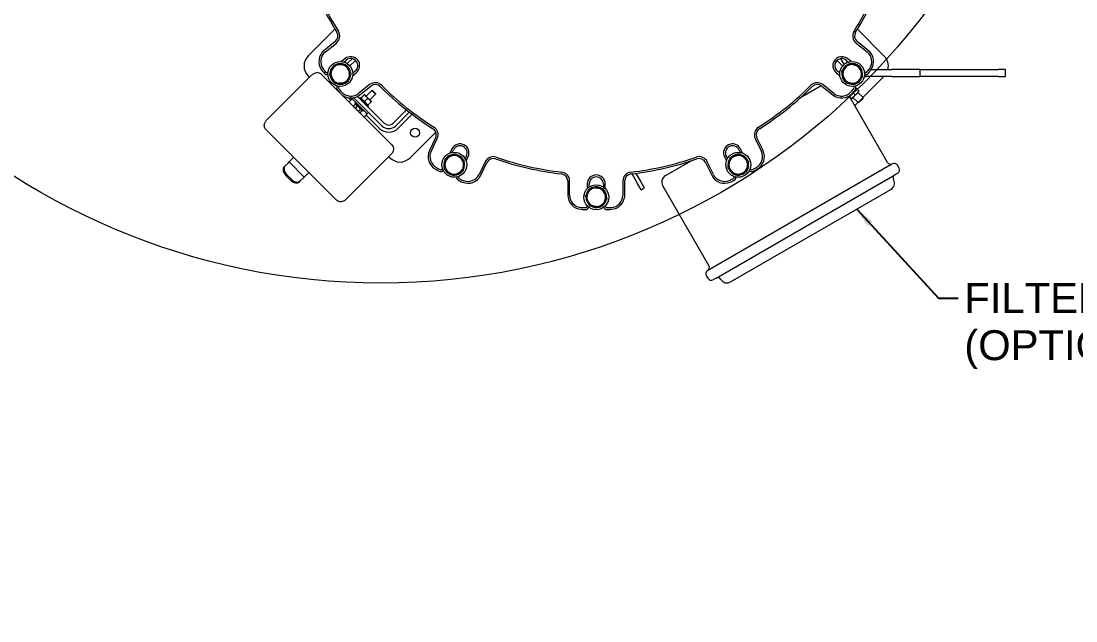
# Model space of a CAD drawing. Header units: inches. Extents: x 17 to 469, y 7 to 301.
# Drawn here: x 54.7 to 128.8, y 160.3 to 202.4 of the extents above; entities that cross this region are included whole.
import ezdxf

# ---------------------------------------------------------------- set-up
doc = ezdxf.new("R2010")
doc.units = ezdxf.units.IN
doc.header["$LTSCALE"] = 14
doc.header["$MEASUREMENT"] = 0
for name, color, linetype, lineweight in [('Dimension (ANSI)', 7, 'Continuous', 25), ('Symbol (ANSI)', 7, 'Continuous', 25), ('Visible', 7, 'Continuous', 18)]:
    doc.layers.add(name, color=color, linetype=linetype, lineweight=lineweight)
doc.styles.add('MEMCOR Medium', font='arial.ttf')
doc.dimstyles.new('Default (ANSI)', dxfattribs={"dimscale": 14, "dimtxt": 0.15, "dimasz": 0.098425, "dimexe": 0.125, "dimexo": 0.0625, "dimgap": 0.031496, "dimtad": 0, "dimtih": 1, "dimtoh": 1, "dimdec": 4, "dimrnd": 1e-08, "dimzin": 3, "dimdsep": 46, "dimlunit": 5, "dimtxsty": 'MEMCOR Medium', "dimcen": 0.09, "dimdle": 0.393701, "dimclrd": 256, "dimclre": 256, "dimclrt": 256, "dimadec": 0, "dimazin": 1, "dimtfac": 0.8, "dimtofl": 0, "dimtmove": 0, "dimatfit": 3, "dimfxl": 1, "dimfrac": 1, "dimtolj": 1, "dimtzin": 4, "dimlwd": -1, "dimlwe": -1, "dimarcsym": 0})
doc.dimstyles.new('Default (ANSI)$7', dxfattribs={"dimscale": 14, "dimtxt": 0.15, "dimasz": 0.098425, "dimexe": 0.125, "dimexo": 0.0625, "dimgap": 0.031496, "dimtad": 0, "dimtih": 1, "dimtoh": 1, "dimdec": 4, "dimrnd": 1e-08, "dimzin": 3, "dimdsep": 46, "dimlunit": 5, "dimtxsty": 'MEMCOR Medium', "dimcen": 0.09, "dimdle": 0.393701, "dimclrd": 256, "dimclre": 256, "dimclrt": 256, "dimadec": 0, "dimazin": 1, "dimtfac": 0.8, "dimtofl": 0, "dimtmove": 0, "dimatfit": 3, "dimfxl": 1, "dimfrac": 1, "dimtolj": 1, "dimtzin": 4, "dimlwd": -1, "dimlwe": -1, "dimarcsym": 0})

# ---------------------------------------------------------------- blocks, each defined once
blk = doc.blocks.new('*D19')
at = {"layer": 'Defpoints', "color": 0, "transparency": 16777216}
for p in [(144.577, 154.595), (144.577, 141.367), (108.576, 125.354)]:
    blk.add_point(p, dxfattribs=at)
at = {"layer": 'Dimension (ANSI)', "transparency": 16777216}
for p, q in [((108.576, 126.229), (108.576, 156.345)), ((144.577, 142.242), (144.577, 156.345)), ((109.954, 154.595), (118.993, 154.595)), ((143.199, 154.595), (134.16, 154.595))]:
    blk.add_line(p, q, dxfattribs=at)
for points in [[(109.954, 154.825), (109.954, 154.366), (108.576, 154.595)], [(143.199, 154.825), (143.199, 154.366), (144.577, 154.595)]]:
    blk.add_solid(points, dxfattribs=at)
at = {"layer": 'Dimension (ANSI)', "transparency": 16777216, "char_height": 2.1, "attachment_point": 5, "style": 'MEMCOR Medium'}
for s, insert in [('\\A1; 36 in', (126.577, 156.109)), ('\\A1;[914.4 mm]', (126.577, 152.808))]:
    blk.add_mtext(s, dxfattribs=dict(at, insert=insert))

msp = doc.modelspace()

# ---------------------------------------------------------------- linework, layer by layer
at = {"layer": 'Visible'}
for p, q in [((74.881901, 199.946197), (76.761405, 201.8257)), ((113.468853, 201.821309), (115.347501, 199.942661)), ((76.780613, 200.957047), (76.006104, 200.339397)), ((76.087158, 200.237759), (76.861667, 200.855409)), ((113.371271, 200.855409), (114.14578, 200.237759)), ((114.226833, 200.339397), (113.452325, 200.957047)), ((77.472559, 199.756559), (77.21784, 199.553428)), ((77.385554, 199.520899), (77.553612, 199.654921)), ((77.960871, 199.754798), (77.618331, 199.412257)), ((77.805339, 199.245712), (78.197432, 199.637805)), ((112.035506, 199.637805), (112.427599, 199.245712)), ((112.343296, 199.683568), (112.272066, 199.754798)), ((112.531147, 199.358201), (112.299541, 199.759355)), ((112.53447, 199.352446), (112.531147, 199.358201)), ((112.627656, 199.691043), (112.747059, 199.48423)), ((112.794931, 199.503462), (112.655393, 199.643)), ((112.679325, 199.654921), (112.847384, 199.520899)), ((112.703697, 199.559335), (112.769413, 199.493619)), ((113.015098, 199.553428), (112.760379, 199.756559)), ((71.958088, 195.43054), (75.140068, 198.61252)), ((77.12194, 197.337755), (75.798919, 198.660776)), ((76.268341, 198.796228), (76.266122, 198.794459)), ((78.003437, 198.56832), (78.258156, 198.771452)), ((78.177102, 198.87309), (78.009044, 198.739068)), ((111.974782, 198.771452), (112.229501, 198.56832)), ((112.223894, 198.739068), (112.055836, 198.87309)), ((113.966815, 198.794459), (113.964597, 198.796228)), ((114.437565, 199.006136), (115.876572, 199.006136)), ((117.876572, 199.006136), (115.876572, 199.006136)), ((117.876572, 199.006136), (118.376572, 199.006136)), ((117.876572, 198.506136), (117.876572, 199.006136)), ((118.376572, 199.006136), (123.376572, 199.006136)), ((123.876572, 199.006136), (123.376572, 199.006136)), ((123.876572, 198.506136), (123.876572, 199.006136)), ((74.970716, 198.443168), (74.881901, 198.531983)), ((79.193519, 197.931359), (78.41901, 197.313709)), ((111.813928, 197.313709), (111.039419, 197.931359)), ((115.325189, 198.506136), (113.851617, 197.032563)), ((113.939597, 198.446188), (114.028653, 198.506136)), ((115.876572, 198.506136), (113.954137, 198.506136)), ((113.954137, 198.506136), (114.028653, 198.506136)), ((115.876572, 198.506136), (117.876572, 198.506136)), ((118.376572, 198.506136), (117.876572, 198.506136)), ((123.376572, 198.506136), (118.376572, 198.506136)), ((123.376572, 198.506136), (123.876572, 198.506136)), ((77.05172, 197.809351), (77.053938, 197.81112)), ((78.072602, 196.387093), (77.220419, 197.239276)), ((78.500064, 197.212071), (79.274572, 197.829721)), ((78.820616, 197.211945), (78.601859, 196.993188)), ((78.959786, 197.10787), (78.838164, 197.229492)), ((78.948826, 197.11883), (79.346684, 197.516688)), ((79.213991, 196.853665), (79.611849, 197.251523)), ((79.400907, 197.516691), (79.346684, 197.516688)), ((79.611849, 197.251523), (79.346684, 197.516688)), ((79.400907, 197.516691), (79.611852, 197.305747)), ((79.611852, 197.305747), (79.611849, 197.251523)), ((110.925481, 197.85382), (109.467665, 197.01215)), ((110.958365, 197.829721), (111.732874, 197.212071)), ((115.589192, 192.463511), (112.885957, 197.145651)), ((113.305027, 197.225599), (113.149075, 197.381551)), ((113.178999, 197.81112), (113.181218, 197.809351)), ((113.196129, 197.069333), (113.461294, 197.334498)), ((113.570193, 197.490764), (113.356168, 197.704788)), ((113.461294, 197.334498), (113.593876, 197.46708)), ((113.505488, 197.378692), (113.86244, 197.02174)), ((77.735857, 197.003853), (77.887105, 196.852604)), ((77.747098, 196.712597), (77.880034, 196.845533)), ((77.971958, 196.937457), (77.880034, 196.845533)), ((78.042217, 197.007717), (77.971958, 196.937457)), ((78.325511, 196.583904), (77.971958, 196.937457)), ((78.199273, 196.561644), (78.06287, 196.425242)), ((78.075193, 196.377426), (78.066034, 196.411608)), ((78.078716, 197.014546), (80.050852, 195.042411)), ((78.158634, 196.637644), (78.215203, 196.694213)), ((78.158634, 196.637644), (78.732805, 196.063473)), ((78.328822, 196.432095), (78.192419, 196.295693)), ((78.199273, 196.561644), (78.264047, 196.49687)), ((78.229342, 196.531575), (78.247022, 196.549256)), ((78.264047, 196.49687), (78.328822, 196.432095)), ((78.325511, 196.583904), (78.679065, 196.23035)), ((78.328822, 196.432095), (78.443205, 196.317712)), ((80.227628, 195.219188), (78.339375, 197.107441)), ((78.483903, 196.962913), (78.540472, 197.019482)), ((78.540472, 197.019482), (79.114642, 196.445311)), ((79.063861, 196.9687), (78.845104, 196.749943)), ((79.203031, 196.864625), (78.959786, 197.10787)), ((79.058074, 196.388742), (79.114642, 196.445311)), ((79.307106, 196.725456), (79.088349, 196.506699)), ((79.324653, 196.743003), (79.203031, 196.864625)), ((113.039862, 196.960434), (112.928731, 197.071565)), ((113.063546, 196.93675), (113.196129, 197.069333)), ((113.151934, 197.025138), (113.508886, 196.668187)), ((113.498063, 196.67901), (113.280806, 196.461753)), ((113.508886, 196.668187), (113.86244, 197.02174)), ((113.575622, 196.66818), (113.508886, 196.668187)), ((113.862446, 196.955004), (113.575622, 196.66818)), ((113.862446, 196.955004), (113.86244, 197.02174)), ((78.075193, 196.377426), (78.109898, 196.342721)), ((78.109898, 196.342721), (78.289056, 196.163563)), ((78.289056, 196.163563), (78.453047, 195.999571)), ((78.557588, 196.203329), (78.421186, 196.066927)), ((78.443205, 196.317712), (78.557588, 196.203329)), ((78.453047, 195.999571), (78.472587, 195.980032)), ((78.472587, 195.980032), (78.506768, 195.970873)), ((80.755937, 193.703758), (78.482253, 195.977442)), ((78.656805, 196.104112), (78.520403, 195.96771)), ((78.557588, 196.203329), (78.607197, 196.153721)), ((78.607197, 196.153721), (78.656805, 196.104112)), ((78.626736, 196.134181), (78.644416, 196.151862)), ((79.032618, 195.876797), (78.679065, 196.23035)), ((78.732805, 196.063473), (78.789373, 196.120042)), ((78.940694, 195.784873), (78.807758, 195.651937)), ((78.940694, 195.784873), (79.032618, 195.876797)), ((78.947765, 195.791944), (79.874075, 194.865634)), ((79.032618, 195.876797), (79.124542, 195.968721)), ((81.769502, 196.138807), (80.849882, 195.219188)), ((81.026659, 195.042411), (81.98309, 195.998842)), ((81.203436, 194.865634), (82.18372, 195.845919)), ((81.769502, 196.138807), (81.635691, 196.272618)), ((81.769502, 196.138807), (81.784567, 196.153872)), ((71.909832, 194.771689), (76.866849, 189.814671)), ((83.845148, 194.597602), (82.037822, 192.790276)), ((83.83092, 194.196155), (83.4011, 193.303625)), ((106.831837, 193.303625), (106.402017, 194.196155)), ((83.518226, 193.24722), (83.948046, 194.13975)), ((106.284891, 194.13975), (106.714711, 193.24722)), ((73.631086, 192.596585), (73.858011, 192.82351)), ((80.707681, 193.044907), (77.525701, 189.862927)), ((80.623608, 192.790276), (80.538329, 192.875555)), ((84.975214, 193.414777), (84.833856, 193.121243)), ((84.999074, 193.164705), (85.09234, 193.358372)), ((85.993309, 192.924488), (85.900043, 192.730821)), ((85.969076, 192.57455), (86.110435, 192.868083)), ((104.122503, 192.868083), (104.263861, 192.57455)), ((104.332894, 192.730821), (104.239629, 192.924488)), ((105.140598, 193.358372), (105.233863, 193.164705)), ((105.399082, 193.121243), (105.257724, 193.414777)), ((73.262071, 192.22757), (73.197071, 192.16257)), ((73.262071, 192.22757), (73.485314, 192.450813)), ((73.485314, 192.450813), (73.539162, 192.504661)), ((73.631086, 192.596585), (73.539162, 192.504661)), ((73.539162, 192.504661), (74.599822, 191.444001)), ((84.306923, 192.027058), (84.305692, 192.024501)), ((87.31767, 192.517025), (86.88785, 191.624495)), ((87.004976, 191.56809), (87.434796, 192.46062)), ((101.805209, 192.588228), (99.964837, 191.525689)), ((102.798142, 192.46062), (103.227962, 191.56809)), ((103.345088, 191.624495), (102.915268, 192.517025)), ((115.714192, 192.247005), (103.156824, 184.997005)), ((105.927245, 192.024501), (105.926014, 192.027058)), ((115.714192, 192.247005), (115.930699, 192.372005)), ((116.397205, 192.063992), (116.272205, 192.280498)), ((73.300624, 191.559017), (73.654177, 191.205463)), ((73.719177, 191.270463), (73.365624, 191.624017)), ((74.545974, 191.390153), (74.322731, 191.16691)), ((74.599822, 191.444001), (74.545974, 191.390153)), ((74.599822, 191.444001), (74.691746, 191.535925)), ((74.918671, 191.76285), (74.691746, 191.535925)), ((85.440913, 191.477807), (85.442144, 191.480364)), ((98.025221, 190.983201), (97.629462, 191.668677)), ((97.898837, 191.702105), (98.241727, 191.108201)), ((103.531824, 184.347486), (116.089192, 191.597486)), ((104.790793, 191.480364), (104.792025, 191.477807)), ((116.305699, 191.722486), (116.089192, 191.597486)), ((74.257731, 191.10191), (74.322731, 191.16691)), ((93.116469, 191.163815), (93.116469, 190.173181)), ((93.246469, 190.173181), (93.246469, 191.163815)), ((94.486469, 190.956308), (94.486469, 190.630511)), ((94.616469, 190.741354), (94.616469, 190.956308)), ((95.616469, 190.956308), (95.616469, 190.741354)), ((95.746469, 190.630511), (95.746469, 190.956308)), ((96.986469, 191.163815), (96.986469, 190.173181)), ((97.116469, 190.173181), (97.116469, 191.163815)), ((98.275221, 190.550189), (98.025221, 190.983201)), ((98.241727, 191.108201), (98.491727, 190.675189)), ((98.275221, 190.550189), (98.491727, 190.675189)), ((99.781824, 190.842676), (103.031824, 185.213511)), ((104.556343, 184.072966), (115.814673, 190.572966)), ((94.486469, 189.416056), (94.486469, 189.413218)), ((95.746469, 189.413218), (95.746469, 189.416056)), ((102.848811, 184.530498), (102.973811, 184.313992)), ((102.940318, 184.872005), (103.156824, 184.997005)), ((103.531824, 184.347486), (103.315318, 184.222486))]:
    msp.add_line(p, q, dxfattribs=at)
for centre, radius in [((79.988452, 231.997589), 48), ((77.135889, 198.682274), 0.875), ((113.097049, 198.682274), 0.875), ((82.391375, 194.558043), 0.315), ((85.138, 192.300804), 0.875), ((105.094938, 192.300804), 0.875), ((95.116469, 190.023283), 0.875)]:
    msp.add_circle(centre, radius, dxfattribs=at)
for centre, radius, start, end in [((95.116469, 213.021308), 21.5, 199.3821217, 212.04644973), ((95.116469, 213.021308), 21.37, 199.3821217, 212.04644973), ((95.116469, 213.021308), 21.37, 327.95355027, 340.6178783), ((95.116469, 213.021308), 21.5, 327.95355027, 340.6178783), ((76.468868, 201.347963), 0.5, 308.57142857, 32.04644973), ((76.468868, 201.347963), 0.63, 308.57142857, 32.04644973), ((113.764069, 201.347963), 0.63, 147.95355027, 231.42857143), ((113.764069, 201.347963), 0.5, 147.95355027, 231.42857143), ((76.629594, 199.557565), 1, 128.57142857, 216.06534844), ((76.629594, 199.557565), 0.87, 128.57142857, 216.06534844), ((113.603344, 199.557565), 0.87, 323.93465156, 51.42857143), ((113.603344, 199.557565), 1, 323.93465156, 51.42857143), ((75.589008, 199.23909), 1, 135, 225), ((77.135889, 198.682274), 0.7295, 65.34342705, 117.22514438), ((77.865357, 199.264006), 0.63, 308.57142857, 128.57142857), ((77.865357, 199.264006), 0.5, 308.57142857, 128.57142857), ((112.36758, 199.264006), 0.63, 51.42857143, 231.42857143), ((112.36758, 199.264006), 0.5, 51.42857143, 231.42857143), ((113.097049, 198.682274), 0.7295, 108.20056991, 160.08228723), ((113.097049, 198.682274), 0.7295, 48.20056991, 100.08228723), ((114.640394, 199.235554), 1, 346.73716719, 45), ((95.116469, 213.021308), 23.87, 216.06534844, 216.75182405), ((95.116469, 213.021308), 23.74, 216.06534844, 216.75182405), ((76.191304, 198.888279), 0.25, 216.75182405, 286.31827495), ((76.191304, 198.888279), 0.12, 216.75182405, 308.57142857), ((77.135889, 198.682274), 0.7295, 125.34342705, 177.22514438), ((77.135889, 198.682274), 0.7295, 185.34342705, 237.22514438), ((77.135889, 198.682274), 0.656, 151.28428571, 211.28428571), ((77.135889, 198.682274), 0.656, 91.28428571, 151.28428571), ((77.135889, 198.682274), 0.656, 31.28428571, 91.28428571), ((77.135889, 198.682274), 0.7295, 5.34342705, 57.22514438), ((77.135889, 198.682274), 0.7295, 305.34342705, 357.22514438), ((77.135889, 198.682274), 0.656, 331.28428571, 31.28428571), ((113.097049, 198.682274), 0.7295, 168.20056991, 220.08228723), ((113.097049, 198.682274), 0.656, 134.14142857, 194.14142857), ((113.097049, 198.682274), 0.656, 74.14142857, 134.14142857), ((113.097049, 198.682274), 0.656, 14.14142857, 74.14142857), ((113.097049, 198.682274), 0.656, 314.14142857, 14.14142857), ((113.097049, 198.682274), 0.7295, 348.20056991, 40.08228723), ((114.041634, 198.888279), 0.12, 231.42857143, 323.24817595), ((114.041634, 198.888279), 0.25, 253.68172505, 323.24817595), ((95.116469, 213.021308), 23.74, 323.24817595, 323.93465156), ((95.116469, 213.021308), 23.87, 323.24817595, 323.93465156), ((77.135889, 198.682274), 0.656, 211.28428571, 271.28428571), ((77.135889, 198.682274), 0.7295, 245.34342705, 297.22514438), ((77.135889, 198.682274), 0.656, 271.28428571, 331.28428571), ((79.586317, 197.438805), 0.63, 45.09640742, 128.57142857), ((79.586317, 197.438805), 0.5, 45.09640742, 128.57142857), ((95.116469, 213.021308), 21.37, 225.09640742, 237.76073544), ((95.116469, 213.021308), 21.37, 302.23926456, 314.90359258), ((110.64662, 197.438805), 0.63, 51.42857143, 134.90359258), ((110.64662, 197.438805), 0.5, 51.42857143, 134.90359258), ((113.097049, 198.682274), 0.656, 194.14142857, 254.14142857), ((113.097049, 198.682274), 0.7295, 228.20056991, 280.08228723), ((113.097049, 198.682274), 0.656, 254.14142857, 314.14142857), ((113.097049, 198.682274), 0.7295, 288.20056991, 340.08228723), ((77.126538, 197.715531), 0.25, 150.82458219, 220.3910331), ((77.625475, 198.443595), 0.94, 220.1234778, 220.22559393), ((95.116469, 213.021308), 23.87, 220.3910331, 221.0775087), ((77.126538, 197.715531), 0.12, 128.57142857, 220.3910331), ((95.116469, 213.021308), 23.74, 220.3910331, 221.0775087), ((77.876574, 197.993903), 1, 221.0775087, 308.57142857), ((77.876574, 197.993903), 0.87, 221.0775087, 308.57142857), ((95.116469, 213.021308), 21.5, 225.09640742, 237.76073544), ((95.116469, 213.021308), 21.5, 302.23926456, 314.90359258), ((112.356364, 197.993903), 1, 231.42857143, 318.9224913), ((112.356364, 197.993903), 0.87, 231.42857143, 318.9224913), ((95.116469, 213.021308), 23.74, 318.9224913, 319.6089669), ((95.116469, 213.021308), 23.87, 318.9224913, 319.6089669), ((113.106399, 197.715531), 0.12, 319.6089669, 51.42857143), ((113.106399, 197.715531), 0.25, 319.6089669, 29.17541781), ((112.607462, 198.443595), 0.94, 319.77440607, 319.8765222), ((80.538755, 195.530315), 0.69, 225, 315), ((80.538755, 195.530315), 0.44, 225, 315), ((83.380436, 194.413097), 0.63, 334.28571429, 57.76073544), ((106.852502, 194.413097), 0.63, 122.23926456, 205.71428571), ((80.538755, 195.530315), 0.94, 225, 315), ((83.380436, 194.413097), 0.5, 334.28571429, 57.76073544), ((106.852502, 194.413097), 0.5, 122.23926456, 205.71428571), ((85.542824, 193.14143), 0.63, 334.28571429, 154.28571429), ((85.542824, 193.14143), 0.5, 334.28571429, 154.28571429), ((104.690114, 193.14143), 0.63, 25.71428571, 205.71428571), ((104.690114, 193.14143), 0.5, 25.71428571, 205.71428571), ((81.330715, 193.497383), 1, 225, 315), ((84.302069, 192.869741), 1, 154.28571429, 241.77963415), ((84.302069, 192.869741), 0.87, 154.28571429, 241.77963415), ((85.138, 192.300804), 0.656, 116.99857143, 176.99857143), ((85.138, 192.300804), 0.7295, 91.05771277, 142.93943009), ((85.138, 192.300804), 0.656, 56.99857143, 116.99857143), ((85.138, 192.300804), 0.7295, 31.05771277, 82.93943009), ((85.138, 192.300804), 0.656, 356.99857143, 56.99857143), ((87.88528, 192.243678), 0.63, 70.81069313, 154.28571429), ((87.88528, 192.243678), 0.5, 70.81069313, 154.28571429), ((95.116469, 213.021308), 21.5, 250.81069313, 263.47502116), ((95.116469, 213.021308), 21.37, 250.81069313, 263.47502116), ((95.116469, 213.021308), 21.37, 276.52497884, 289.18930687), ((95.116469, 213.021308), 21.5, 276.52497884, 289.18930687), ((102.347657, 192.243678), 0.63, 25.71428571, 109.18930687), ((102.347657, 192.243678), 0.5, 25.71428571, 109.18930687), ((105.094938, 192.300804), 0.7295, 142.48628419, 194.36800152), ((105.094938, 192.300804), 0.656, 108.42714286, 168.42714286), ((105.094938, 192.300804), 0.7295, 82.48628419, 134.36800152), ((105.094938, 192.300804), 0.656, 48.42714286, 108.42714286), ((105.094938, 192.300804), 0.7295, 22.48628419, 74.36800152), ((105.094938, 192.300804), 0.656, 348.42714286, 48.42714286), ((105.930868, 192.869741), 0.87, 298.22036585, 25.71428571), ((105.930868, 192.869741), 1, 298.22036585, 25.71428571), ((95.116469, 213.021308), 23.87, 241.77963415, 242.46610976), ((95.116469, 213.021308), 23.74, 241.77963415, 242.46610976), ((84.197576, 192.076567), 0.12, 242.46610976, 334.28571429), ((85.138, 192.300804), 0.7295, 151.05771277, 202.93943009), ((85.138, 192.300804), 0.656, 176.99857143, 236.99857143), ((85.138, 192.300804), 0.656, 296.99857143, 356.99857143), ((85.138, 192.300804), 0.7295, 331.05771277, 22.93943009), ((105.094938, 192.300804), 0.7295, 202.48628419, 254.36800152), ((105.094938, 192.300804), 0.656, 168.42714286, 228.42714286), ((105.094938, 192.300804), 0.656, 288.42714286, 348.42714286), ((105.094938, 192.300804), 0.7295, 322.48628419, 14.36800152), ((106.035362, 192.076567), 0.12, 205.71428571, 297.53389024), ((95.116469, 213.021308), 23.74, 297.53389024, 298.22036585), ((95.116469, 213.021308), 23.87, 297.53389024, 298.22036585), ((115.805699, 192.588511), 0.25, 210, 300), ((116.055699, 192.155498), 0.25, 30, 120), ((116.180699, 191.938992), 0.25, 300, 30), ((84.197576, 192.076567), 0.25, 242.46610976, 312.03256067), ((85.138, 192.300804), 0.7295, 211.05771277, 262.93943009), ((85.138, 192.300804), 0.656, 236.99857143, 296.99857143), ((85.138, 192.300804), 0.7295, 271.05771277, 322.93943009), ((85.549029, 191.425741), 0.25, 176.5388679, 246.10531881), ((85.549029, 191.425741), 0.12, 154.28571429, 246.10531881), ((95.116469, 213.021308), 23.87, 246.10531881, 246.79179442), ((95.116469, 213.021308), 23.74, 246.10531881, 246.79179442), ((86.104007, 192.001973), 1, 246.79179442, 334.28571429), ((86.104007, 192.001973), 0.87, 246.79179442, 334.28571429), ((92.616469, 191.163815), 0.5, 0, 83.47502116), ((92.616469, 191.163815), 0.63, 0, 83.47502116), ((95.116469, 190.956308), 0.63, 0, 180), ((95.116469, 190.956308), 0.5, 0, 180), ((97.616469, 191.163815), 0.63, 96.52497884, 180), ((97.616469, 191.163815), 0.5, 96.52497884, 180), ((100.214837, 191.092676), 0.5, 120, 210), ((104.128931, 192.001973), 1, 205.71428571, 293.20820558), ((104.128931, 192.001973), 0.87, 205.71428571, 293.20820558), ((95.116469, 213.021308), 23.74, 293.20820558, 293.89468119), ((95.116469, 213.021308), 23.87, 293.20820558, 293.89468119), ((105.094938, 192.300804), 0.656, 228.42714286, 288.42714286), ((104.683908, 191.425741), 0.12, 293.89468119, 25.71428571), ((104.683908, 191.425741), 0.25, 293.89468119, 3.4611321), ((105.094938, 192.300804), 0.7295, 262.48628419, 314.36800152), ((106.035362, 192.076567), 0.25, 227.96743933, 297.53389024), ((115.564673, 191.005979), 0.5, 300, 30), ((116.214192, 191.380979), 0.25, 120, 210), ((95.116469, 190.023283), 0.7295, 116.77199848, 168.65371581), ((95.116469, 190.023283), 0.656, 82.71285714, 142.71285714), ((95.116469, 190.023283), 0.7295, 56.77199848, 108.65371581), ((95.116469, 190.023283), 0.656, 22.71285714, 82.71285714), ((95.116469, 190.023283), 0.7295, 356.77199848, 48.65371581), ((94.116469, 190.173181), 1, 180, 267.49391987), ((94.116469, 190.173181), 0.87, 180, 267.49391987), ((95.116469, 190.023283), 0.7295, 176.77199848, 228.65371581), ((95.116469, 190.023283), 0.656, 142.71285714, 202.71285714), ((95.116469, 190.023283), 0.656, 202.71285714, 262.71285714), ((95.116469, 190.023283), 0.7295, 296.77199848, 348.65371581), ((95.116469, 190.023283), 0.656, 322.71285714, 22.71285714), ((96.116469, 190.173181), 0.87, 272.50608013, 0), ((96.116469, 190.173181), 1, 272.50608013, 0), ((95.116469, 213.021308), 23.87, 267.49391987, 268.18039547), ((95.116469, 213.021308), 23.74, 267.49391987, 268.18039547), ((94.366469, 189.413218), 0.25, 268.18039547, 337.74684638), ((94.366469, 189.413218), 0.12, 268.18039547, 0), ((95.116469, 190.023283), 0.7295, 236.77199848, 288.65371581), ((95.116469, 190.023283), 0.656, 262.71285714, 322.71285714), ((95.866469, 189.413218), 0.25, 202.25315362, 271.81960452), ((95.866469, 189.413218), 0.12, 180, 271.81960452), ((95.116469, 213.021308), 23.74, 271.81960452, 272.50608013), ((95.116469, 213.021308), 23.87, 271.81960452, 272.50608013), ((103.065318, 184.655498), 0.25, 120, 210), ((102.815318, 185.088511), 0.25, 300, 30), ((103.190318, 184.438992), 0.25, 210, 300), ((103.656824, 184.130979), 0.25, 30, 120), ((104.306343, 184.505979), 0.5, 210, 300)]:
    msp.add_arc(centre, radius, start, end, dxfattribs=at)
for centre, major_axis, start_param, end_param in [((73.550624, 191.809017), (-0.353553, 0.353553), 0, 1.570796327), ((73.615624, 191.874017), (-0.353553, 0.353553), 0, 1.570796327), ((73.904177, 191.455463), (0.353553, -0.353553), 4.71238898, 6.283185307), ((73.969177, 191.520463), (0.353553, -0.353553), 4.71238898, 6.283185307)]:
    msp.add_ellipse(centre, major_axis=major_axis, ratio=0.707106781, start_param=start_param, end_param=end_param, dxfattribs=at)
for points, weights in [([(77.121186, 199.338109), (77.296917, 199.342049), (77.499833, 199.346598)], [1, 1.0379548493, 1]), ([(77.499833, 199.346598), (77.60523, 199.173142), (77.696507, 199.022925)], [1, 1.0379548493, 1]), ([(112.640189, 199.153035), (112.766329, 199.27545), (112.911983, 199.416803)], [1, 1.0379548493, 1]), ([(112.911983, 199.416803), (113.107225, 199.361339), (113.27631, 199.313306)], [1, 1.0379548493, 1]), ([(76.378596, 198.665297), (76.476114, 198.843302), (76.560568, 198.997459)], [1, 1.0379548493, 1]), ([(76.575271, 198.341623), (76.483993, 198.491841), (76.378596, 198.665297)], [1, 1.0379548493, 1]), ([(76.560568, 198.997459), (76.645021, 199.151616), (76.742539, 199.329621)], [1, 1.0379548493, 1]), ([(76.742539, 199.329621), (76.945455, 199.33417), (77.121186, 199.338109)], [1, 1.0379548493, 1]), ([(77.696507, 199.022925), (77.787785, 198.872708), (77.893182, 198.699252)], [1, 1.0379548493, 1]), ([(77.893182, 198.699252), (77.795664, 198.521247), (77.71121, 198.36709)], [1, 1.0379548493, 1]), ([(112.368396, 198.889267), (112.514049, 199.03062), (112.640189, 199.153035)], [1, 1.0379548493, 1]), ([(112.460928, 198.522003), (112.417984, 198.692451), (112.368396, 198.889267)], [1, 1.0379548493, 1]), ([(113.27631, 199.313306), (113.445394, 199.265273), (113.640636, 199.20981)], [1, 1.0379548493, 1]), ([(113.640636, 199.20981), (113.690224, 199.012994), (113.733169, 198.842546)], [1, 1.0379548493, 1]), ([(113.733169, 198.842546), (113.776114, 198.672098), (113.825702, 198.475281)], [1, 1.0379548493, 1]), ([(76.771945, 198.01795), (76.666548, 198.191406), (76.575271, 198.341623)], [1, 1.0379548493, 1]), ([(77.150592, 198.026439), (76.974862, 198.022499), (76.771945, 198.01795)], [1, 1.0379548493, 1]), ([(77.529239, 198.034928), (77.326323, 198.030379), (77.150592, 198.026439)], [1, 1.0379548493, 1]), ([(77.71121, 198.36709), (77.626757, 198.212933), (77.529239, 198.034928)], [1, 1.0379548493, 1]), ([(112.553461, 198.154738), (112.503873, 198.351555), (112.460928, 198.522003)], [1, 1.0379548493, 1]), ([(112.917788, 198.051242), (112.748703, 198.099275), (112.553461, 198.154738)], [1, 1.0379548493, 1]), ([(113.282114, 197.947746), (113.086872, 198.003209), (112.917788, 198.051242)], [1, 1.0379548493, 1]), ([(113.553908, 198.211514), (113.427768, 198.089098), (113.282114, 197.947746)], [1, 1.0379548493, 1]), ([(113.825702, 198.475281), (113.680048, 198.333929), (113.553908, 198.211514)], [1, 1.0379548493, 1]), ([(78.820616, 197.211945), (78.838164, 197.229492), (78.838164, 197.229492)], [1, 1.0379548493, 1]), ([(78.959786, 197.10787), (78.903341, 197.164315), (78.820616, 197.211945)], [1, 1.0379548493, 1]), ([(113.196129, 197.069333), (113.25766, 197.130864), (113.305027, 197.225599)], [1, 1.0379548493, 1]), ([(113.305027, 197.225599), (113.399762, 197.272966), (113.461294, 197.334498)], [1, 1.0379548493, 1]), ([(113.461294, 197.334498), (113.522825, 197.396029), (113.570193, 197.490764)], [1, 1.0379548493, 1]), ([(113.570193, 197.490764), (113.593876, 197.46708), (113.593876, 197.46708)], [1, 1.0379548493, 1]), ([(78.066034, 196.411608), (78.064295, 196.418098), (78.06287, 196.425242)], [1.01000365913, 1.00592756032, 1]), ([(78.06287, 196.425242), (78.079836, 196.372783), (78.109898, 196.342721)], [1, 1.0379548493, 1]), ([(78.584312, 196.975641), (78.584312, 196.975641), (78.601859, 196.993188)], [1, 1.0379548493, 1]), ([(78.601859, 196.993188), (78.64949, 196.910464), (78.705935, 196.854019)], [1, 1.0379548493, 1]), ([(78.705935, 196.854019), (78.76238, 196.797574), (78.845104, 196.749943)], [1, 1.0379548493, 1]), ([(78.845104, 196.749943), (78.892734, 196.667219), (78.949179, 196.610774)], [1, 1.0379548493, 1]), ([(78.949179, 196.610774), (79.005625, 196.554329), (79.088349, 196.506699)], [1, 1.0379548493, 1]), ([(79.063861, 196.9687), (79.016231, 197.051425), (78.959786, 197.10787)], [1, 1.0379548493, 1]), ([(79.203031, 196.864625), (79.146586, 196.92107), (79.063861, 196.9687)], [1, 1.0379548493, 1]), ([(79.088349, 196.506699), (79.070802, 196.489152), (79.070802, 196.489152)], [1, 1.0379548493, 1]), ([(79.307106, 196.725456), (79.259476, 196.80818), (79.203031, 196.864625)], [1, 1.0379548493, 1]), ([(79.324653, 196.743003), (79.324653, 196.743003), (79.307106, 196.725456)], [1, 1.0379548493, 1]), ([(113.039862, 196.960434), (113.134597, 197.007801), (113.196129, 197.069333)], [1, 1.0379548493, 1]), ([(113.063546, 196.93675), (113.063546, 196.93675), (113.039862, 196.960434)], [1, 1.0379548493, 1]), ([(78.109898, 196.342721), (78.13996, 196.312659), (78.192419, 196.295693)], [1, 1.0379548493, 1]), ([(78.192419, 196.295693), (78.23597, 196.216648), (78.289056, 196.163563)], [1, 1.0379548493, 1]), ([(78.289056, 196.163563), (78.342141, 196.110478), (78.421186, 196.066927)], [1, 1.0379548493, 1]), ([(78.421186, 196.066927), (78.430024, 196.022595), (78.453047, 195.999571)], [1, 1.0379548493, 1]), ([(78.453047, 195.999571), (78.476071, 195.976548), (78.520403, 195.96771)], [1, 1.0379548493, 1]), ([(84.4829, 192.335152), (84.492103, 192.510686), (84.502731, 192.713375)], [1, 1.0379548493, 1]), ([(84.502731, 192.713375), (84.683578, 192.805515), (84.840197, 192.885311)], [1, 1.0379548493, 1]), ([(84.840197, 192.885311), (84.996815, 192.965108), (85.177662, 193.057248)], [1, 1.0379548493, 1]), ([(85.177662, 193.057248), (85.347882, 192.9467), (85.495297, 192.850963)], [1, 1.0379548493, 1]), ([(85.495297, 192.850963), (85.642711, 192.755225), (85.812931, 192.644677)], [1, 1.0379548493, 1]), ([(104.452274, 192.432406), (104.487537, 192.604608), (104.528255, 192.803449)], [1, 1.0379548493, 1]), ([(104.528255, 192.803449), (104.720815, 192.867606), (104.887577, 192.923168)], [1, 1.0379548493, 1]), ([(104.887577, 192.923168), (105.054339, 192.97873), (105.2469, 193.042888)], [1, 1.0379548493, 1]), ([(105.2469, 193.042888), (105.398742, 192.908205), (105.530241, 192.791566)], [1, 1.0379548493, 1]), ([(105.530241, 192.791566), (105.66174, 192.674926), (105.813582, 192.540243)], [1, 1.0379548493, 1]), ([(84.463068, 191.95693), (84.473696, 192.159619), (84.4829, 192.335152)], [1, 1.0379548493, 1]), ([(84.780703, 191.750645), (84.633288, 191.846382), (84.463068, 191.95693)], [1, 1.0379548493, 1]), ([(85.7931, 192.266455), (85.783896, 192.090921), (85.773269, 191.888233)], [1, 1.0379548493, 1]), ([(85.812931, 192.644677), (85.802304, 192.441989), (85.7931, 192.266455)], [1, 1.0379548493, 1]), ([(104.376293, 192.061364), (104.417011, 192.260205), (104.452274, 192.432406)], [1, 1.0379548493, 1]), ([(104.659635, 191.810042), (104.528135, 191.926681), (104.376293, 192.061364)], [1, 1.0379548493, 1]), ([(105.737602, 192.169201), (105.702339, 191.997), (105.661621, 191.798159)], [1, 1.0379548493, 1]), ([(105.813582, 192.540243), (105.772864, 192.341402), (105.737602, 192.169201)], [1, 1.0379548493, 1]), ([(85.098337, 191.544359), (84.928118, 191.654907), (84.780703, 191.750645)], [1, 1.0379548493, 1]), ([(85.435803, 191.716296), (85.279185, 191.6365), (85.098337, 191.544359)], [1, 1.0379548493, 1]), ([(85.773269, 191.888233), (85.592421, 191.796092), (85.435803, 191.716296)], [1, 1.0379548493, 1]), ([(104.942976, 191.55872), (104.791134, 191.693403), (104.659635, 191.810042)], [1, 1.0379548493, 1]), ([(105.302298, 191.678439), (105.135536, 191.622877), (104.942976, 191.55872)], [1, 1.0379548493, 1]), ([(105.661621, 191.798159), (105.469061, 191.734001), (105.302298, 191.678439)], [1, 1.0379548493, 1]), ([(94.594549, 190.420695), (94.701035, 190.560543), (94.823995, 190.722025)], [1, 1.0379548493, 1]), ([(94.823995, 190.722025), (95.025322, 190.69628), (95.199677, 190.673985)], [1, 1.0379548493, 1]), ([(95.199677, 190.673985), (95.374032, 190.651689), (95.57536, 190.625944)], [1, 1.0379548493, 1]), ([(95.57536, 190.625944), (95.653728, 190.438717), (95.721597, 190.276573)], [1, 1.0379548493, 1]), ([(94.365104, 190.119364), (94.488063, 190.280847), (94.594549, 190.420695)], [1, 1.0379548493, 1]), ([(94.511341, 189.769993), (94.443472, 189.932137), (94.365104, 190.119364)], [1, 1.0379548493, 1]), ([(94.657578, 189.420622), (94.57921, 189.60785), (94.511341, 189.769993)], [1, 1.0379548493, 1]), ([(95.867834, 189.927203), (95.744875, 189.76572), (95.638389, 189.625872)], [1, 1.0379548493, 1]), ([(95.721597, 190.276573), (95.789466, 190.11443), (95.867834, 189.927203)], [1, 1.0379548493, 1]), ([(95.03326, 189.372582), (94.858906, 189.394877), (94.657578, 189.420622)], [1, 1.0379548493, 1]), ([(95.408943, 189.324541), (95.207615, 189.350286), (95.03326, 189.372582)], [1, 1.0379548493, 1]), ([(95.638389, 189.625872), (95.531903, 189.486024), (95.408943, 189.324541)], [1, 1.0379548493, 1])]:
    msp.add_rational_spline(points, weights, degree=2, dxfattribs=at)
for points, knots in [([(75.140068, 198.61252), (75.184462, 198.656915), (75.239303, 198.69678), (75.357015, 198.753286), (75.419902, 198.769909), (75.53647, 198.778954), (75.597909, 198.77195), (75.709581, 198.732413), (75.759831, 198.699865), (75.798919, 198.660776)], [7.665695365, 7.665695365, 7.665695365, 7.665695365, 8.144102187, 8.144102187, 8.622509008, 8.622509008, 9.101363421, 9.101363421, 9.580217834, 9.580217834, 9.580217834, 9.580217834]), ([(71.909832, 194.771689), (71.870743, 194.810777), (71.838195, 194.861027), (71.798657, 194.972699), (71.791654, 195.034138), (71.800699, 195.150706), (71.817322, 195.213593), (71.873828, 195.331304), (71.913693, 195.386146), (71.958088, 195.43054)], [5.751172896, 5.751172896, 5.751172896, 5.751172896, 6.230027309, 6.230027309, 6.708881722, 6.708881722, 7.187288544, 7.187288544, 7.665695365, 7.665695365, 7.665695365, 7.665695365]), ([(80.755937, 193.703758), (80.795025, 193.66467), (80.827574, 193.61442), (80.867111, 193.502748), (80.874115, 193.441309), (80.86507, 193.324741), (80.848447, 193.261854), (80.791941, 193.144143), (80.752075, 193.089302), (80.707681, 193.044907)], [1.918325214, 1.918325214, 1.918325214, 1.918325214, 2.397179627, 2.397179627, 2.876034039, 2.876034039, 3.354440861, 3.354440861, 3.832847683, 3.832847683, 3.832847683, 3.832847683]), ([(77.525701, 189.862927), (77.481306, 189.818532), (77.426465, 189.778667), (77.308754, 189.722161), (77.245866, 189.705538), (77.129299, 189.696493), (77.06786, 189.703497), (76.956188, 189.743034), (76.905938, 189.775583), (76.866849, 189.814671)], [3.832847683, 3.832847683, 3.832847683, 3.832847683, 4.311254504, 4.311254504, 4.789661326, 4.789661326, 5.268515739, 5.268515739, 5.747370152, 5.747370152, 5.747370152, 5.747370152])]:
    msp.add_open_spline(points, degree=3, knots=knots, dxfattribs=at)

# ---------------------------------------------------------------- texts
at = {"layer": 'Symbol (ANSI)', "insert": (120.97378, 183.988794), "char_height": 2.10000007, "width": 41.24291488, "attachment_point": 1, "line_spacing_factor": 0.944221, "style": 'MEMCOR Medium'}
msp.add_mtext('\\fArial|b0|i0;FILTER PROGRAMMER\\P\\fArial|b0|i0;(OPTIONAL MOUNTING SIDE)', dxfattribs=at)

# ---------------------------------------------------------------- dimensions: what is measured, and where the dimension line sits
at = {"layer": 'Dimension (ANSI)'}
dim = msp.add_linear_dim(base=(144.5767188261, 154.5952145524), p1=(108.5764688261, 125.3543680957), p2=(144.5767188261, 141.3668680957), text=' <> in\\X[914.4 mm]', dimstyle='Default (ANSI)', override={"dimgap": 0.031496, "dimtih": 0, "dimtoh": 0, "dimdec": 4, "dimpost": '', "dimtol": 0, "dimlim": 0, "dimtp": 0, "dimtm": 0, "dimtdec": 2, "dimatfit": 1}, dxfattribs=at)
dim.commit()
dim.dimension.update_dxf_attribs({"geometry": '*D19', "text_midpoint": (126.5765938261, 154.5952145524), "dimtype": 160})

# ---------------------------------------------------------------- leaders
at = {"layer": 'Symbol (ANSI)', "annotation_type": 0, "has_hookline": 1, "hookline_direction": 0, "text_width": 40.952866}
msp.add_leader([(113.415045, 189.187541), (119.154883, 182.938794), (120.532835, 182.938794)], dimstyle='Default (ANSI)$7', override={"dimtad": 0}, dxfattribs=at)

doc.saveas('drawing.dxf')
